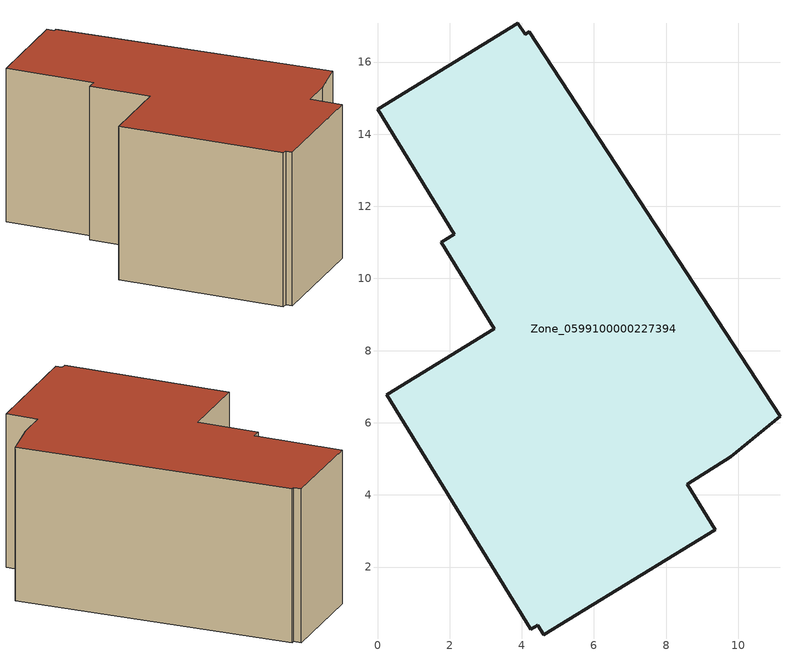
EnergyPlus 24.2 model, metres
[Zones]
Zone_0599100000227394
 floor ground (C_G): 9.79,5.06 8.59,4.3 9.36,3.04 4.61,0.12 4.44,0.38 4.24,0.27 0.25,6.78 3.24,8.61 1.77,11.01 2.13,11.23 0,14.69 3.89,17.07 4.09,16.77 4.2,16.83 11.16,6.19 z0
 wall outside (C_F): 2.13,11.23 1.77,11.01 3.24,8.61 0.25,6.78 4.24,0.27 4.44,0.38 4.61,0.12 9.36,3.04 8.59,4.3 9.79,5.06 11.16,6.19 4.2,16.83 4.09,16.77 3.89,17.07 0,14.69 2.13,11.23 z0:7.18
 roof outside (C_R): 4.2,16.83 4.09,16.77 3.89,17.07 0,14.69 2.13,11.23 1.77,11.01 3.24,8.61 0.25,6.78 4.24,0.27 4.44,0.38 4.61,0.12 9.36,3.04 8.59,4.3 9.79,5.06 11.16,6.19 z7.18
[BUILDING]
Pand.0599100000227394: North Axis=0; Terrain=City; Loads Convergence Tolerance Value=0.04; Temperature Convergence Tolerance Value=0.4; Solar Distribution=FullExterior; Maximum Number of Warmup Days=25; Minimum Number of Warmup Days=1
[Site:Location]
Rotterdam.The.Hague.AP_ZH_NLD Design_Conditions: Latitude=51.96; Longitude=4.45; Time Zone=1; Elevation=-4.5
[SITE:GROUNDTEMPERATURE:BUILDINGSURFACE]
18, 18, 18, 18, 18, 18, 18, 18, 18, 18, 18, 18
[MATERIAL] Thermal Absorptance=0.9; Solar Absorptance=0.7; Visible Absorptance=0.7
Name | Roughness | Thickness | Conductivity | Density | Specific Heat
G.D.1965 | MediumSmooth | 0.15 | 1 | 540 | 1210
F.D.1965 | Rough | 0.3 | 0.857143 | 1920 | 840
R.D.1965 | MediumRough | 0.2 | 0.08 | 1500 | 1000
[CONSTRUCTION]
C_G: G.D.1965
C_F: F.D.1965
C_R: R.D.1965
[ZONE]
Zone_0599100000227394: Type=1; Multiplier=1; Ceiling Height=Autocalculate; Volume=Autocalculate; Floor Area=autocalculate; Part of Total Floor Area=Yes
[ZONEINFILTRATION:DESIGNFLOWRATE]
Infil_Zone_0599100000227394: Zone or ZoneList or Space or SpaceList=Zone_0599100000227394; Schedule=AlwaysOn; Design Flow Rate Calculation Method=Flow/Area; Flow Rate per Floor Area=0.0042; Constant Term Coefficient=1; Temperature Term Coefficient=0; Velocity Term Coefficient=0; Velocity Squared Term Coefficient=0
[HVACTEMPLATE:ZONE:IDEALLOADSAIRSYSTEM]
Zone_0599100000227394: Maximum Heating Supply Air Temperature=50; Minimum Cooling Supply Air Temperature=13; Maximum Heating Supply Air Humidity Ratio=0.0156; Minimum Cooling Supply Air Humidity Ratio=0.0077; Heating Limit=NoLimit; Cooling Limit=NoLimit; Dehumidification Control Type=ConstantSensibleHeatRatio; Cooling Sensible Heat Ratio=0.7; Dehumidification Setpoint=60; Humidification Control Type=None; Humidification Setpoint=30; Outdoor Air Method=None; Outdoor Air Flow Rate per Person=0.00944; Outdoor Air Flow Rate per Zone Floor Area=0; Outdoor Air Flow Rate per Zone=0; Demand Controlled Ventilation Type=None; Outdoor Air Economizer Type=NoEconomizer; Heat Recovery Type=None; Sensible Heat Recovery Effectiveness=0.7; Latent Heat Recovery Effectiveness=0.65
[ZONECONTROL:THERMOSTAT]
ThermostatControl_Zone_0599100000227394: Zone or ZoneList=Zone_0599100000227394; Control Type Schedule=DualSetpointControlType; Control 1=Thermostat_Zone_0599100000227394; Temperature Difference Between Cutout And Setpoint=0
[THERMOSTATSETPOINT:DUALSETPOINT]
Thermostat_Zone_0599100000227394: Heating Setpoint Temperature Schedule=HeatingSetpoint_Zone_0599100000227394; Cooling Setpoint Temperature Schedule=CoolingSetpoint_Zone_0599100000227394
[SCHEDULE:COMPACT]
HeatingSetpoint_Zone_0599100000227394: Through: 12/31, For: AllDays, Until: 24:00, 21
CoolingSetpoint_Zone_0599100000227394: Through: 12/31, For: AllDays, Until: 24:00, 24
DualSetpointControlType: Through: 12/31, For: AllDays, Until: 24:00, 4
AlwaysOn: Through: 12/31, For: AllDays, Until: 24:00, 1
